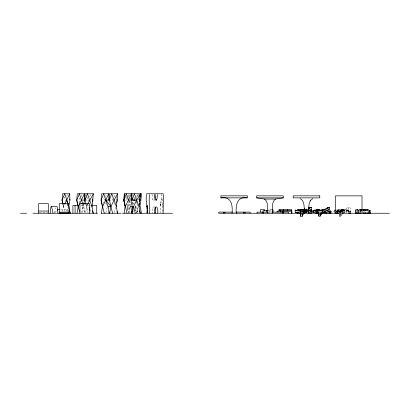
<?xml version="1.0" encoding="UTF-8"?>
<svg xmlns="http://www.w3.org/2000/svg" width="410" height="410" viewBox="0 0 410 410"><rect width="100%" height="100%" fill="white"/><g stroke="black" fill="none" stroke-linecap="round" stroke-linejoin="round"><path stroke-width="0.31" stroke-dasharray="2.05 1.54" d="M152.218 194.56L152.33 197.697L152.884 199.706L152.751 199.46L153.473 200.116L153.237 199.957L154.216 200.059L153.934 200.111L154.78 199.46L154.631 199.706M162.462 211.591L162.129 205.005L162.468 198.532M162.14 204.185L162.15 205.82M127.464 211.037L127.556 204.457M350.801 212.206L350.365 210.786L340.459 210.786L341.72 210.766L340.941 210.781L341.263 210.771C340.787 210.52 333.96 211.124 337.189 211.176L350.284 211.176L350.786 212.211M336.492 212.211L336.897 211.211L337.327 212.211M339.029 212.211C339.746 210.678 338.947 210.719 338.665 212.206M346.558 211.77L346.686 210.468M346.537 211.432L346.558 211.094M348.454 211.432L348.387 212.098M348.116 212.211L348.392 211.401L349.207 211.176M348.823 212.211L349.1 211.401L349.914 211.176M161.894 195.355L161.945 194.56L160.402 205.82L160.72 213.246M154.201 208.582L154.309 213.246M342.37 210.766L339.495 210.827L339.557 211.816L339.952 211.985L339.623 211.924L342.97 211.985L341.709 212.098L340.982 212.652C338.429 208.951 346.66 209.044 343.985 212.652M340.531 211.432L340.654 210.766M135.869 206.635L135.367 207.455L135.756 211.037L135.869 206.635L134.787 206.086M339.234 212.206L338.824 211.109L337.64 210.786M160.51 205.005L160.633 204.185L160.402 205.82L160.664 204.185L160.356 205.82M342.452 212.206L341.966 211.109L340.561 210.786M337.799 212.098C338.404 211.012 336.994 208.654 336.205 210.468M338.629 212.098C339.547 209.305 336.036 209.305 336.958 212.098M62.658 211.442L63.391 206.63L64.185 204.257M85.454 212.641L86.372 206.63L87.161 204.257M135.018 198.527L134.777 200.121L133.137 200.921L135.7 199.311L134.777 200.121L135.397 198.527M348.423 212.098L348.305 210.468M128.479 213.246L129.878 206.64M136.878 212.693L137.432 209.935M340.828 212.759L340.782 211.514L340.136 211.176M341.535 212.759L341.489 211.514L340.843 211.176M54.597 212.636L55.652 207.767M364.003 212.144L364.08 211.811M81.539 212.641L83.625 204.257M67.153 211.442L68.352 206.63M90.128 211.442L91.333 206.63M105.882 212.641L107.23 207.229M114.175 212.641L115.523 207.229M129.463 200.669L127.592 209.935L127.5 206.64M128.566 212.641L130.067 206.63L127.746 201.192M136.858 212.641L138.354 206.63M136.33 213.246L138.052 206.63M363.68 212.098L363.772 211.77M66.656 196.651L67.558 193.771M81.339 196.651L82.246 193.771M105.503 197.225L106.59 193.771M128.186 197.225L129.273 193.771M64.975 201.884L65.564 200.106L63.683 196.072M79.263 203.068L80.252 200.106L78.91 197.225M87.95 201.884L88.545 200.106L86.428 196.41M103.412 203.662L104.596 200.106L103.248 197.225M89.775 196.651L90.8 193.771M113.913 197.225L115.143 193.771M136.597 197.225L137.827 193.771L138.36 195.498M358.299 212.339L358.299 209.623L358.412 209.894L358.299 209.623L355.526 209.623L355.526 212.339M346.65 210.468L346.952 210.017M64.811 211.442L63.576 206.63L64.626 204.452M87.602 204.452L86.551 206.63L88.099 212.641M343.985 212.395L344.144 210.766L342.78 209.792M339.162 211.514L339.895 211.176M135.238 205.702L135.961 206.635L135.367 207.455L135.879 209.935M346.768 210.217L347.127 209.874M125.562 198.158L128.448 194.745M360.677 210.151C360.882 209.197 359.847 212.754 360.226 211.811L360.303 212.17M54.761 212.816L56.677 210.678M66.056 211.104L67.588 209.392L60.265 209.392M336.267 211.288L339.531 209.997L342.688 209.894L349.761 211.211L350.078 212.211M348.772 207.475C346.973 209.003 350.868 210.55 350.34 208.172C348.495 205.102 341.996 212.836 338.342 210.602L339.08 210.653L336.712 210.391M343.918 212.529L350.022 209.361M305.183 209.695L307.854 208.218M305.183 211.765L307.854 210.289L304.902 209.623L309.34 209.623M304.814 210.622L308.156 208.977M304.814 212.698L308.156 211.047M341.873 209.874L340.782 211.094L341.258 212.652M361.189 209.874L360.19 210.766L360.19 212.098M360.959 209.966L361.328 209.838M133.24 199.06L133.434 200.121L135.182 200.921L136.94 200.321M339.044 212.375L342.442 211.996L346.88 212.754M350.365 210.786L349.93 212.206M342.053 210.791L340.684 211.493L340.843 212.647M358.74 212.288L358.74 210.689L359.011 210.883L358.299 210.689L359.15 210.853L357.935 210.719L361.405 210.781L360.185 211.283L359.934 212.206M347.28 209.792L337.794 209.761M342.094 210.745L342.642 210.709L341.802 210.771L343.011 210.699L341.648 210.796L343.616 210.689L342.811 210.704M361.43 210.745L360.667 210.817L361.579 210.735M361.251 209.684L360.149 209.756M361.369 209.679L361.097 209.7L361.497 209.669M342.017 209.792L342.622 209.761M341.084 211.176L340.305 211.514L340.244 212.759M361.143 210.771L361.789 210.725M361.364 210.745L360.918 210.771L361.625 210.74M361.205 209.684L356.982 209.623L357.735 209.746L357.469 209.623L357.469 212.339M340.602 211.176L339.864 211.514L339.808 212.759M342.878 210.699L343.472 210.689M359.944 209.761L358.268 209.756M85.039 200.106L88.545 200.106M108.988 200.106L112.888 200.106L111.376 197.466M123.912 200.106L127.279 200.106L126.203 197.799M131.672 200.106L135.572 200.106L136.269 201.735M132.958 203.365L134.413 203.365M80.775 205.477L82.676 205.477L82.676 212.647M90.63 205.477L86.966 205.477L86.966 212.647M82.113 204.452L83.04 206.63L83.768 206.63L84.803 212.641M86.372 206.63L86.003 204.257M271.851 209.623L268.95 209.623L268.95 212.641M359.903 212.339L359.903 209.623L361.425 209.623M336.964 209.761L346.993 209.761M268.314 210.689L269.472 210.689L269.472 213.246M304.825 210.689L308.34 210.689M355.224 212.288L355.224 210.689L361.466 210.689M304.902 211.176L308.192 211.176M232.393 212.119L235.53 212.119M268.284 212.119L271.502 212.119M305.117 212.119L307.5 212.119M39.268 212.508L47.693 212.508M337.389 211.176L337.886 211.401L338.035 212.211M343.421 209.684L343.078 209.669M342.463 209.884L341.945 209.853L342.688 209.894M342.463 211.955L341.945 211.924L342.688 211.965M342.504 209.659L342.852 209.679M342.401 209.761L343.001 209.792M343.103 209.705L343.272 209.72M357.858 210.689L358.719 210.776M355.89 211.099L355.224 211.006L356.034 210.883L355.224 210.689M304.902 211.693L307.9 212.4M304.83 209.951L308.299 210.868M304.83 212.021L307.141 212.631M357.812 212.288L357.812 210.689L358.412 210.883M356.249 209.894L355.526 209.623L356.172 210.202M86.52 204.226L88.001 205.077L88.924 206.435M133.122 199.578L135.182 200.921M357.469 209.623L357.894 209.894M356.357 212.339L356.357 209.623L356.767 209.894M347.864 209.874L348.223 210.217M360.436 209.894L360.129 209.623L360.129 212.339M359.903 209.623L360.216 209.894M154.785 207.111C151.505 205.395 152.182 211.416 152.428 213.246M357.812 210.689L358.243 211.099M358.74 210.689L359.155 211.099M129.232 201.11L131.6 204.118M131.999 204.621L132.789 205.625M132.712 202.437L133.44 203.365M134.06 197.466L135.572 200.106L137.827 206.035M85.521 194.827L86.126 195.883M356.357 209.623L356.685 210.202M343.985 210.468L344.144 210.766M348.187 210.217L348.474 211.094M136.499 202.279L137.427 204.452M114.047 202.822L114.744 204.452M105.76 202.822L106.687 204.995M67.424 204.452L68.121 206.081M130.124 197.999L130.892 200.121M128.653 200.7L130.149 204.846M82.912 204.257L83.768 206.63M67.737 204.733L68.137 205.84M135.961 206.635L137.755 213.246M115.917 196.072L116.696 198.378M83.04 206.63L84.742 212.641M138.354 198.532L138.78 200.126M137.365 194.827L137.929 196.938M132.297 202.478L133.086 205.441M67.763 204.257L68.204 206.035M129.247 194.827L129.616 196.41M132.614 202.478L133.301 205.441M63.022 204.257L63.576 206.63M62.909 204.257L63.391 206.63M129.463 213.246L127.592 203.365M346.522 211.77L346.604 212.098M154.329 198.471L154.093 195.355M368.108 211.888L368.072 212.339M365.992 211.888L365.992 212.339M365.956 211.888L365.956 212.339M364.188 211.888L364.188 212.339M363.962 211.888L363.962 212.339M307.813 209.623L307.813 212.641M307.777 209.623L307.777 212.641M307.377 210.689L307.377 212.605M306.516 210.689L306.516 213.246M306.009 209.623L306.009 213.246M305.788 209.623L305.788 213.246M270.892 209.623L270.892 212.641M161.504 199.332L161.391 200.136L161.509 199.332M160.976 202.56L160.812 203.37L160.976 202.56M341.561 209.7L341.299 209.72L341.96 209.669L341.561 209.7M341.14 211.176L341.468 211.176L341.125 211.176"/><path stroke-width="0.61" d="M147.246 209.935L147.067 213.246M303.702 213.246L302.313 216.229L300.376 216.229L300.428 211.176L295.18 210.12L295.18 212.19L298.096 212.775M300.376 216.229L300.428 213.246L299.259 213.01M232.039 213.246C232.854 205.21 231.276 195.903 220.898 197.866L220.898 195.847L247.466 195.847L247.466 197.866L220.898 197.866M304.353 212.857L304.343 213.246L304.338 212.119L298.121 212.119L298.121 213.246M147.251 209.935L147.21 210.766L147.077 205.82L147.262 209.11L147.2 206.645L147.231 207.465L146.18 200.136L146.334 194.56M308.622 208.203L309.119 204.016L310.191 200.956A5.935 4.197 89.9 0 1 310.708 200.183L312.784 198.66M322.404 212.877L319.913 216.229L318.544 215.973L318.637 212.923M318.544 215.973L318.637 214.476L318.027 213.226M154.831 213.246C154.068 204.682 158.429 204.739 157.799 213.246M163.124 213.246L163.446 194.56M86.003 204.257L85.039 200.106L84.921 193.771L93.352 193.771L92.055 206.63L93.198 213.246L92.522 210.837M112.596 213.246L109.383 200.106L109.26 193.771L117.696 193.771L116.399 206.63L117.542 213.246L117.034 211.442M139.549 210.837L140.225 213.246L139.082 206.63L140.379 193.771L136.73 200.106L133.578 206.63L135.279 213.246M157.353 194.56L157.066 198.399L156.461 200.121L156.681 199.829L155.774 200.059L156.092 200.111L155.267 198.988L154.734 194.56M272.127 213.246L272.804 203.252L273.859 200.685L275.52 199.055L283.269 197.866L283.269 195.847L256.701 195.847L256.701 197.866L264.455 199.055L275.52 199.055M139.877 198.84L139.789 200.106L139.907 198.84M140.01 196.938L140.225 193.771M155.354 213.246L155.457 209.233L155.047 207.496M140.025 197.569L140.379 193.771M328.195 209.402L329.215 209.402L329.532 208.367L329.215 207.332L328.195 207.332C324.156 209.761 319.508 212.037 314.726 210.376L314.444 210.12L313.322 210.376L313.322 211.929L313.64 212.19M330.849 213.246L331.085 211.432L330.849 211.176L329.302 211.432M124.045 198.84L123.912 200.106L126.987 213.246M124.174 197.569L124.568 193.771M155.016 198.471L155.077 194.56M149.491 194.56L149.168 200.136L149.506 213.246M50.143 213.246L50.999 206.553L57.103 206.553L57.984 213.246M320.241 215.973L320.241 214.42L320.917 212.923M77.07 213.246L78.474 205.441M101.413 213.246L102.423 206.63L101.091 200.106L101.634 193.771L108.737 193.771L108.988 200.106L108.553 198.952M109.706 213.246L110.715 206.63M124.097 213.246L125.106 206.63L123.774 200.106L124.317 193.771L141.537 193.771L140.44 204.457M132.389 213.246L133.399 206.63M361.989 210.689L361.989 211.006M327.487 208.367L327.667 207.593M62.909 204.257L62.059 200.106L62.607 193.771L69.71 193.771L69.956 200.106L68.644 205.441L70.223 213.246L69.541 210.837M83.625 204.257L84.644 200.106L84.398 193.771L77.29 193.771L76.747 200.106L78.079 206.63M92.496 201.884L92.937 200.106L92.547 198.952M116.696 202.478L117.28 200.106L116.891 198.952M139.672 201.289L139.964 200.106L139.574 198.952M363.824 210.202L363.962 209.623L363.655 209.894M364.044 210.202L364.188 209.623L361.651 209.623M139.615 201.289L139.964 200.106M361.953 213.051L362.122 212.836M85.039 200.106L87.407 193.771L92.055 206.63M358.412 212.969L358.299 213.246L358.299 212.79M319.913 216.229L320.538 214.737L322.009 213.138M302.313 216.229L302.313 214.158L302.775 213.164M303.241 212.17L303.702 211.176L303.702 212.211M64.888 203.908L69.71 193.771M89.585 213.246L89.585 203.621L79.96 203.621L79.96 213.246L78.264 206.63L84.398 193.771M108.737 193.771L102.602 206.63L104.304 213.246M87.863 203.908L93.352 193.771M107.938 206.63L110.895 206.63L114.047 200.106L117.696 193.771M300.376 211.176L301.396 209.341L303.702 209.341L303.702 210.894M365.623 210.202L365.992 209.623L365.992 210.074M349.955 213.015L349.463 213.246M350.663 213.015L350.171 213.246M337.179 213.015L336.682 213.246M337.886 213.015L337.389 213.246M341.771 214.491L342.063 214.102M303.702 209.341L302.313 211.176L301.437 211.176M350.622 212.964L350.109 212.964M57.057 210.248L57.825 209.392L59.655 209.392M329.215 213.246L329.455 211.432L328.195 211.176M321.66 212.124L325.525 209.51L329.455 207.593M365.71 209.894L365.992 209.623M316.407 213.246L316.689 212.985M318.037 213.246L318.324 212.985M360.216 212.969L359.903 213.246L359.903 212.79M360.436 212.969L360.129 213.246L360.129 212.79M363.875 209.894L364.188 209.623L364.188 210.074M330.501 212.923L330.137 213.246L329.778 212.923M365.633 209.894L368.108 209.623L368.072 210.981M321.548 213.246L321.876 212.985M369.641 211.099L370.189 210.689L370.189 213.246L369.6 213.051L370.189 212.923L369.097 212.759M359.011 213.051L358.74 213.246L358.74 212.923M356.357 212.79L356.357 213.246L356.767 212.969M318.544 214.42L318.944 214.158L320.241 214.42M357.894 212.969L357.469 213.246L357.469 212.79M316.428 210.074L317.155 209.623M323.444 212.272L329.455 209.146M295.18 210.12L302.513 211.176L304.651 209.992M308.387 207.921L309.453 207.332L311.497 207.332L311.497 209.402L308.715 210.776M308.715 208.705L311.497 207.332M337.317 212.99L336.605 212.99M338.147 212.99L337.435 212.99M367.503 209.894L368.108 209.623M316.925 210.945L318.488 210.258M369.6 210.883L370.189 210.689L368.257 211.171M298.736 210.484L301.396 209.341L301.396 210.376M298.208 212.785L297.142 213.246L297.142 212.211M356.249 212.969L355.526 213.246L355.526 212.79M338.573 212.964L336.707 212.964M358.412 213.051L357.812 213.246L357.812 212.923M317.432 210.514L318.908 210.058L319.062 210.514M320.917 210.514L321.911 210.212M321.763 213.246L322.998 212.944M316.535 210.899L317.412 210.689M318.293 213.031L316.535 213.031M356.034 213.051L355.224 213.246L355.224 212.923M342.78 213.077L343.144 212.99M343.365 212.99L342.401 213.103M356.357 213.246L356.931 213.118M335.17 212.175C333.099 212.672 334.411 208.644 335.575 210.602M325.612 213.041L326.662 212.985M320.753 210.561L317.504 210.648L314.444 210.12M367.683 210.771L364.746 210.725M246.712 197.866C236.965 195.954 235.504 206.02 236.324 213.246M68.936 213.154L59.312 213.154L68.936 213.2M146.396 193.771L154.652 193.771M155.006 193.771L163.416 193.771M256.701 197.866L283.269 197.866M78.264 206.63L76.747 200.106L79.391 193.771L81.416 200.106L84.644 200.106L84.209 198.952M78.402 205.477L72.913 205.477L72.913 213.246M91.85 205.477L96.734 205.477L96.734 213.246M130.621 206.63L133.578 206.63M310.862 209.402L311.497 209.402M271.851 209.623L273.009 209.623L273.009 212.037M304.625 209.623L297.347 209.623L297.347 210.827M319.974 209.623L316.325 209.623L315.597 210.074L320.241 210.074M323.029 209.623L324.633 209.623M322.906 210.074L321.619 209.91M268.027 210.689L263.051 210.689L263.051 211.965M278.831 210.689L291.858 210.689L291.858 213.246M308.925 210.689L312.456 210.689L312.456 211.965M362.814 210.689L363.337 210.689M328.236 211.006L330.137 210.689L330.501 211.006M38.668 211.042L48.293 211.042M310.298 211.176L311.497 211.176L308.499 210.468M328.84 211.432L331.085 211.432M232.475 212.119L218.663 212.119L218.663 213.246L389.5 213.246M235.642 212.119L250.09 212.119L250.09 213.246M267.704 212.119L257.055 212.119L257.055 213.246M272.04 212.119L288.481 212.119L288.481 213.246M309.032 212.119L329.548 212.119L329.548 213.246M59.312 212.144L68.936 212.144M295.18 212.19L296.789 212.19M329.404 212.985L331.085 212.985M20.5 213.246L26.573 213.246M32.959 213.246L97.436 213.246M101.193 213.246L121.145 213.246M122.564 213.246L172.569 213.246M300.376 214.158L302.313 214.158M81.159 203.621L85.598 203.965M349.207 213.246L348.392 213.015M349.914 213.246L349.1 213.015M337.189 213.246L336.656 213.015M336.482 213.246L335.949 213.015M324.274 211.888L325.525 212.067M313.322 210.376L318.027 211.673M313.322 211.929L314.403 212.139M325.525 210.514L329.455 211.432M310.298 212.964L311.497 213.246M302.513 209.341L303.672 209.648M308.299 212.939L309.453 213.246M321.763 209.623L323.285 210.074M64.124 203.621L65.328 203.99M315.838 211.683L317.309 212.257M367.427 212.969L368.072 213.246L368.072 212.79M368.785 213.051L369.226 213.246L369.226 210.689M300.181 198.66L302.252 200.188A5.935 4.187 89.9 0 1 302.775 200.961L303.846 204.016L304.358 208.639M367.503 212.969L368.108 213.246M329.302 212.985L329.83 213.246M327.667 212.985L328.195 213.246M316.92 212.985L317.237 213.246M315.285 212.985L315.603 213.246M368.744 212.836L369.226 213.246M365.633 212.969L365.956 213.246L365.956 212.79M363.875 212.969L364.188 213.246L364.188 212.79M363.655 212.969L363.962 213.246L363.962 212.79M365.71 212.969L365.992 213.246L365.992 212.79M264.455 199.055L266.116 200.685L267.171 203.252L267.843 213.246M110.895 206.63L105.754 200.106L103.735 193.771L101.091 200.106L102.602 206.63M318.437 213.702L318.011 212.867L318.011 213.246M132.999 207.455L132.64 206.635L132.881 211.591M131.236 198.952L131.672 200.106L131.42 193.771L125.286 206.63L123.774 200.106L126.418 193.771L128.438 200.106L132.066 200.106L134.434 193.771L139.082 206.63M69.521 198.952L69.956 200.106M116.399 206.63L111.751 193.771L109.383 200.106L105.754 200.106L108.112 206.63L109.255 213.246L108.911 212.042M81.416 200.106L82.912 204.257M63.022 204.257L62.059 200.106L64.703 193.771L68.224 204.257M131.425 211.442L131.938 213.246L130.79 206.63L132.066 200.106L131.943 193.771M66.727 200.106L67.614 203.662M139.646 203.365L141.388 213.246M89.206 207.234L89.585 210.504M51.619 206.553L53.033 213.246M327.636 210.074L327.846 210.981M308.607 212.857L308.622 213.246M363.962 209.623L363.962 210.981M361.989 213.246L362.02 195.847L335.452 195.847L335.452 213.246M326.047 212.867L326.047 213.246M324.479 212.119L324.479 213.246M323.336 212.119L323.336 213.246M316.868 212.867L316.868 213.246M311.497 210.689L311.497 212.211M309.893 209.623L309.929 210.827M309.453 207.332L309.453 208.367M303.19 212.119L303.19 213.246M300.791 212.867L300.791 213.246M300.428 211.176L300.428 212.211M298.178 209.623L298.178 210.827M297.347 212.037L297.347 213.246M291.638 210.827L291.602 209.623L279.056 209.623L279.056 210.827M291.459 213.246L291.459 211.176L277.109 211.176L277.109 212.211M287.492 209.623L287.492 210.827M283.664 211.176L283.664 212.211M283.438 209.623L283.438 210.827M283.412 212.119L283.412 213.246M282.28 211.176L282.28 212.211M282.27 212.119L282.27 213.246M280.337 211.176L280.337 212.211M279.886 209.623L279.886 210.827M266.567 210.689L266.567 211.965M264.527 210.827L264.527 209.623L260.468 209.623L260.468 212.037M263.271 212.119L263.271 213.246M262.123 212.119L262.123 213.246M245.021 212.119L245.021 213.246M243.873 212.119L243.873 213.246M224.875 212.119L224.875 213.246M223.732 212.119L223.732 213.246M75.081 205.477L75.081 213.246M68.936 213.246L68.936 203.621L59.312 203.621L59.312 213.246M48.293 213.246L48.293 203.621L38.668 203.621L38.668 213.246M308.863 212.836A41.369 28.977 90 0 1 308.863 208.224M310.191 200.956A5.935 4.192 -89.9 0 1 310.713 200.193M304.292 208.644A42.558 29.986 90 0 1 304.276 212.846M304.261 208.644A42.553 29.956 90 0 1 304.246 212.846M308.715 212.846A41.369 29.13 -90 0 1 308.715 208.213M341.151 215.194C338.87 219.534 338.87 210.853 341.151 215.194M147.19 211.591L147.144 212.416L147.19 211.591M319.764 195.847L293.201 195.847L293.201 197.866L319.764 197.866L319.764 195.847M147.169 206.645L147.021 205.82L147.169 206.645"/></g></svg>
